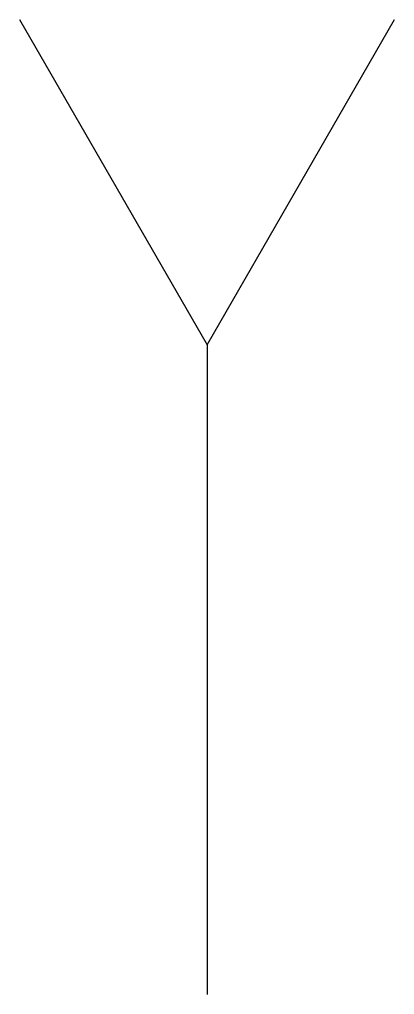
# Model space of a CAD drawing. Extents: x -1.07 to 1.07, y 0 to 5.57.
import ezdxf

# ---------------------------------------------------------------- set-up
doc = ezdxf.new("R2010")
doc.units = 0
doc.header["$LTSCALE"] = 0.2

msp = doc.modelspace()

# ---------------------------------------------------------------- linework, layer by layer
at = {"ltscale": 0.1}
msp.add_line((0, 3.7127), (0, 0), dxfattribs=at)
at = {"ltscale": 0.1, "flags": 128}
msp.add_lwpolyline([(-1.0709, 5.5705), (0, 3.7127), (1.0709, 5.5705)], dxfattribs=at)

doc.saveas('drawing.dxf')
